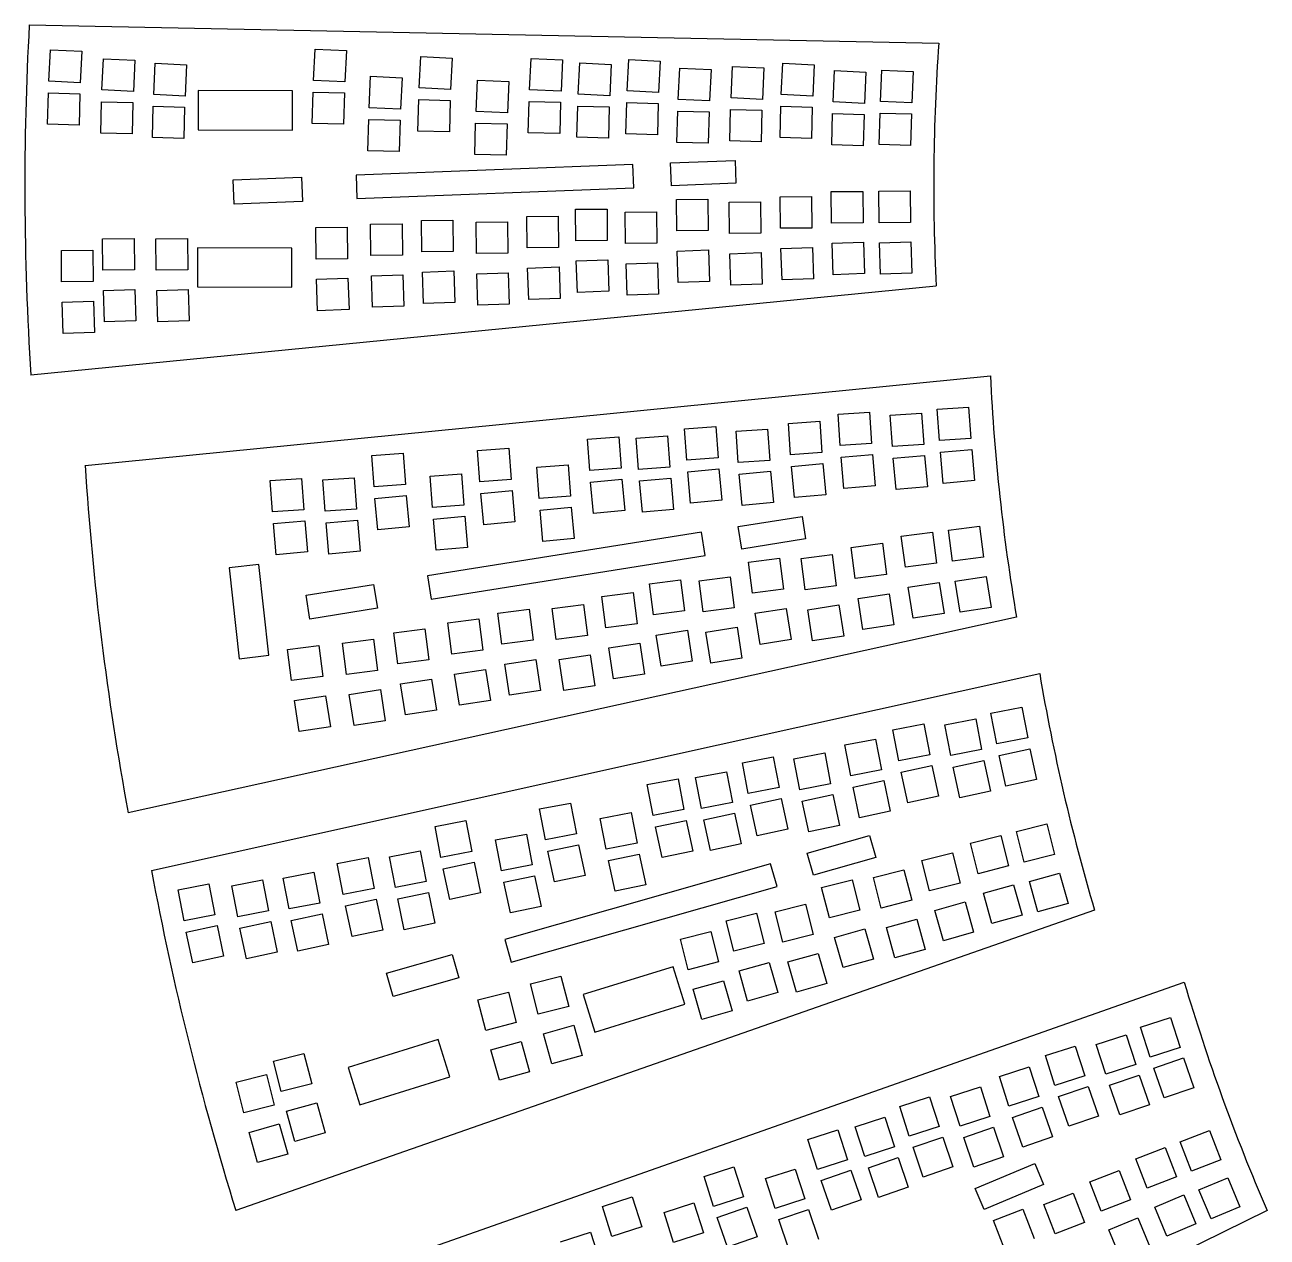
# Model space of a CAD drawing. Extents: x -234 to 632, y -244 to 547.
# Drawn here: x -233.5 to -75.4, y 11.2 to 165.6 of the extents above; entities that cross this region are included whole.
import ezdxf

# ---------------------------------------------------------------- set-up
doc = ezdxf.new("R2010")
doc.units = 0
doc.layers.get('0').update_dxf_attribs({"linetype": 'CONTINUOUS'})

msp = doc.modelspace()

# ---------------------------------------------------------------- linework, layer by layer
at = {"color": 7, "linetype": 'CONTINUOUS'}
for p, q in [((-232.98, 165.64), (-117.19, 163.3)), ((-230.48, 158.47), (-230.29, 162.46)), ((-230.29, 162.46), (-226.29, 162.27)), ((-226.29, 162.27), (-226.49, 158.27)), ((-223.73, 157.34), (-223.54, 161.33)), ((-223.54, 161.33), (-219.54, 161.14)), ((-196.79, 158.56), (-196.6, 162.56)), ((-196.6, 162.56), (-192.6, 162.36)), ((-192.6, 162.36), (-192.8, 158.37)), ((-183.33, 157.6), (-183.14, 161.59)), ((-183.14, 161.59), (-179.14, 161.4)), ((-179.14, 161.4), (-179.34, 157.4)), ((-169.28, 157.37), (-169.09, 161.37)), ((-169.09, 161.37), (-165.09, 161.17)), ((-219.54, 161.14), (-219.73, 157.15)), ((-217.14, 156.75), (-216.95, 160.75)), ((-216.95, 160.75), (-212.95, 160.56)), ((-212.95, 160.56), (-213.15, 156.56)), ((-165.09, 161.17), (-165.28, 157.18)), ((-163.09, 156.79), (-162.9, 160.78)), ((-162.9, 160.78), (-158.9, 160.59)), ((-158.9, 160.59), (-159.09, 156.6)), ((-156.86, 157.22), (-156.66, 161.22)), ((-156.66, 161.22), (-152.67, 161.02)), ((-152.67, 161.02), (-152.86, 157.03)), ((-150.37, 156.14), (-150.17, 160.14)), ((-150.17, 160.14), (-146.18, 159.94)), ((-146.18, 159.94), (-146.37, 155.95)), ((-143.64, 156.34), (-143.45, 160.34)), ((-143.45, 160.34), (-139.46, 160.15)), ((-139.46, 160.15), (-139.65, 156.15)), ((-137.24, 156.75), (-137.04, 160.75)), ((-137.04, 160.75), (-133.05, 160.56)), ((-133.05, 160.56), (-133.24, 156.56)), ((-130.65, 155.83), (-130.46, 159.83)), ((-130.46, 159.83), (-126.46, 159.63)), ((-124.61, 155.89), (-124.42, 159.88)), ((-124.42, 159.88), (-120.43, 159.69)), ((-226.49, 158.27), (-230.48, 158.47)), ((-192.8, 158.37), (-196.79, 158.56)), ((-189.71, 155.08), (-189.52, 159.08)), ((-189.52, 159.08), (-185.52, 158.89)), ((-185.52, 158.89), (-185.72, 154.89)), ((-176.1, 154.61), (-175.91, 158.61)), ((-175.91, 158.61), (-171.92, 158.41)), ((-171.92, 158.41), (-172.11, 154.42)), ((-126.46, 159.63), (-126.66, 155.64)), ((-120.43, 159.69), (-120.62, 155.69)), ((-230.65, 152.98), (-230.54, 156.98)), ((-230.54, 156.98), (-226.54, 156.87)), ((-226.54, 156.87), (-226.65, 152.87)), ((-219.73, 157.15), (-223.73, 157.34)), ((-213.15, 156.56), (-217.14, 156.75)), ((-211.48, 157.28), (-211.49, 152.28)), ((-199.48, 157.24), (-211.48, 157.28)), ((-199.49, 152.24), (-199.48, 157.24)), ((-196.96, 153.08), (-196.85, 157.08)), ((-196.85, 157.08), (-192.85, 156.97)), ((-192.85, 156.97), (-192.96, 152.97)), ((-179.34, 157.4), (-183.33, 157.6)), ((-165.28, 157.18), (-169.28, 157.37)), ((-159.09, 156.6), (-163.09, 156.79)), ((-152.86, 157.03), (-156.86, 157.22)), ((-133.24, 156.56), (-137.24, 156.75)), ((-223.89, 151.86), (-223.78, 155.85)), ((-223.78, 155.85), (-219.79, 155.74)), ((-219.79, 155.74), (-219.9, 151.75)), ((-217.31, 151.27), (-217.2, 155.27)), ((-217.2, 155.27), (-213.2, 155.16)), ((-213.2, 155.16), (-213.31, 151.16)), ((-185.72, 154.89), (-189.71, 155.08)), ((-183.5, 152.11), (-183.39, 156.11)), ((-183.39, 156.11), (-179.39, 156)), ((-179.39, 156), (-179.5, 152)), ((-169.45, 151.89), (-169.34, 155.88)), ((-169.34, 155.88), (-165.34, 155.77)), ((-165.34, 155.77), (-165.45, 151.78)), ((-163.26, 151.31), (-163.15, 155.3)), ((-163.15, 155.3), (-159.15, 155.19)), ((-159.15, 155.19), (-159.26, 151.2)), ((-157.02, 151.74), (-156.91, 155.74)), ((-156.91, 155.74), (-152.91, 155.63)), ((-152.91, 155.63), (-153.02, 151.63)), ((-146.37, 155.95), (-150.37, 156.14)), ((-139.65, 156.15), (-143.64, 156.34)), ((-137.4, 151.27), (-137.29, 155.27)), ((-137.29, 155.27), (-133.29, 155.16)), ((-133.29, 155.16), (-133.4, 151.16)), ((-126.66, 155.64), (-130.65, 155.83)), ((-120.62, 155.69), (-124.61, 155.89)), ((-189.88, 149.6), (-189.77, 153.6)), ((-189.77, 153.6), (-185.77, 153.49)), ((-185.77, 153.49), (-185.88, 149.49)), ((-172.11, 154.42), (-176.1, 154.61)), ((-150.53, 150.66), (-150.42, 154.66)), ((-150.42, 154.66), (-146.42, 154.55)), ((-146.42, 154.55), (-146.53, 150.55)), ((-143.81, 150.86), (-143.7, 154.86)), ((-143.7, 154.86), (-139.7, 154.75)), ((-139.7, 154.75), (-139.81, 150.75)), ((-130.82, 150.35), (-130.71, 154.34)), ((-130.71, 154.34), (-126.71, 154.23)), ((-126.71, 154.23), (-126.82, 150.24)), ((-124.78, 150.4), (-124.67, 154.4)), ((-124.67, 154.4), (-120.67, 154.29)), ((-120.67, 154.29), (-120.78, 150.29)), ((-226.65, 152.87), (-230.65, 152.98)), ((-219.9, 151.75), (-223.89, 151.86)), ((-211.49, 152.28), (-199.49, 152.24)), ((-192.96, 152.97), (-196.96, 153.08)), ((-179.5, 152), (-183.5, 152.11)), ((-176.27, 149.13), (-176.16, 153.12)), ((-176.16, 153.12), (-172.16, 153.01)), ((-172.16, 153.01), (-172.27, 149.02)), ((-165.45, 151.78), (-169.45, 151.89)), ((-213.31, 151.16), (-217.31, 151.27)), ((-159.26, 151.2), (-163.26, 151.31)), ((-153.02, 151.63), (-157.02, 151.74)), ((-146.53, 150.55), (-150.53, 150.66)), ((-139.81, 150.75), (-143.81, 150.86)), ((-133.4, 151.16), (-137.4, 151.27)), ((-126.82, 150.24), (-130.82, 150.35)), ((-120.78, 150.29), (-124.78, 150.4)), ((-185.88, 149.49), (-189.88, 149.6)), ((-172.27, 149.02), (-176.27, 149.13)), ((-156.13, 147.86), (-191.38, 146.5)), ((-156.01, 144.86), (-156.13, 147.86)), ((-151.34, 148.06), (-143.13, 148.38)), ((-151.23, 145.14), (-151.34, 148.06)), ((-143.13, 148.38), (-143.01, 145.46)), ((-207.02, 145.89), (-198.31, 146.23)), ((-206.9, 142.8), (-207.02, 145.89)), ((-198.31, 146.23), (-198.19, 143.14)), ((-191.38, 146.5), (-191.26, 143.5)), ((-191.26, 143.5), (-156.01, 144.86)), ((-143.01, 145.46), (-151.23, 145.14)), ((-130.87, 144.39), (-126.87, 144.43)), ((-130.83, 140.39), (-130.87, 144.39)), ((-126.87, 144.43), (-126.83, 140.43)), ((-124.83, 144.44), (-120.83, 144.48)), ((-124.79, 140.44), (-124.83, 144.44)), ((-120.83, 144.48), (-120.79, 140.48)), ((-198.19, 143.14), (-206.9, 142.8)), ((-150.6, 143.4), (-146.6, 143.44)), ((-150.56, 139.4), (-150.6, 143.4)), ((-146.6, 143.44), (-146.56, 139.44)), ((-143.89, 143.06), (-139.89, 143.1)), ((-143.85, 139.06), (-143.89, 143.06)), ((-139.89, 143.1), (-139.85, 139.1)), ((-137.38, 143.72), (-133.38, 143.76)), ((-137.34, 139.72), (-137.38, 143.72)), ((-133.38, 143.76), (-133.34, 139.76)), ((-169.63, 141.24), (-165.63, 141.28)), ((-169.59, 137.24), (-169.63, 141.24)), ((-165.63, 141.28), (-165.59, 137.28)), ((-163.43, 142.14), (-159.43, 142.18)), ((-163.39, 138.14), (-163.43, 142.14)), ((-159.43, 142.18), (-159.39, 138.18)), ((-157.11, 141.78), (-153.11, 141.82)), ((-157.07, 137.78), (-157.11, 141.78)), ((-153.11, 141.82), (-153.07, 137.82)), ((-196.5, 139.81), (-192.5, 139.85)), ((-196.46, 135.81), (-196.5, 139.81)), ((-192.5, 139.85), (-192.46, 135.85)), ((-189.52, 140.24), (-185.52, 140.28)), ((-189.48, 136.24), (-189.52, 140.24)), ((-185.52, 140.28), (-185.48, 136.28)), ((-183.04, 140.73), (-179.04, 140.77)), ((-183, 136.73), (-183.04, 140.73)), ((-179.04, 140.77), (-179, 136.77)), ((-176.1, 140.5), (-172.1, 140.54)), ((-176.06, 136.5), (-176.1, 140.5)), ((-172.1, 140.54), (-172.06, 136.54)), ((-146.56, 139.44), (-150.56, 139.4)), ((-133.34, 139.76), (-137.34, 139.72)), ((-126.83, 140.43), (-130.83, 140.39)), ((-120.79, 140.48), (-124.79, 140.44)), ((-223.64, 138.38), (-219.64, 138.42)), ((-223.6, 134.38), (-223.64, 138.38)), ((-219.64, 138.42), (-219.6, 134.42)), ((-216.85, 138.38), (-212.85, 138.42)), ((-216.81, 134.38), (-216.85, 138.38)), ((-212.85, 138.42), (-212.81, 134.42)), ((-159.39, 138.18), (-163.39, 138.14)), ((-153.07, 137.82), (-157.07, 137.78)), ((-139.85, 139.1), (-143.85, 139.06)), ((-130.77, 137.81), (-126.78, 137.95)), ((-130.64, 133.81), (-130.77, 137.81)), ((-126.78, 137.95), (-126.64, 133.95)), ((-124.74, 137.86), (-120.74, 138)), ((-124.6, 133.87), (-124.74, 137.86)), ((-120.74, 138), (-120.6, 134)), ((-228.9, 136.89), (-224.9, 136.93)), ((-228.86, 132.89), (-228.9, 136.89)), ((-224.9, 136.93), (-224.86, 132.93)), ((-211.55, 137.25), (-211.57, 132.25)), ((-199.55, 137.21), (-211.55, 137.25)), ((-199.57, 132.21), (-199.55, 137.21)), ((-185.48, 136.28), (-189.48, 136.24)), ((-179, 136.77), (-183, 136.73)), ((-172.06, 136.54), (-176.06, 136.5)), ((-165.59, 137.28), (-169.59, 137.24)), ((-150.5, 136.82), (-146.5, 136.96)), ((-150.36, 132.82), (-150.5, 136.82)), ((-146.5, 136.96), (-146.37, 132.96)), ((-143.8, 136.48), (-139.8, 136.62)), ((-143.66, 132.48), (-143.8, 136.48)), ((-139.8, 136.62), (-139.66, 132.62)), ((-137.28, 137.14), (-133.28, 137.28)), ((-137.14, 133.14), (-137.28, 137.14)), ((-133.28, 137.28), (-133.15, 133.28)), ((-192.46, 135.85), (-196.46, 135.81)), ((-169.54, 134.66), (-165.54, 134.8)), ((-169.4, 130.66), (-169.54, 134.66)), ((-165.54, 134.8), (-165.4, 130.8)), ((-163.34, 135.56), (-159.34, 135.7)), ((-163.2, 131.56), (-163.34, 135.56)), ((-159.34, 135.7), (-159.2, 131.7)), ((-157.01, 135.2), (-153.01, 135.34)), ((-156.87, 131.2), (-157.01, 135.2)), ((-153.01, 135.34), (-152.88, 131.34)), ((-224.86, 132.93), (-228.86, 132.89)), ((-219.6, 134.42), (-223.6, 134.38)), ((-212.81, 134.42), (-216.81, 134.38)), ((-196.41, 133.23), (-192.41, 133.37)), ((-196.27, 129.23), (-196.41, 133.23)), ((-192.41, 133.37), (-192.27, 129.37)), ((-189.43, 133.66), (-185.43, 133.79)), ((-189.29, 129.66), (-189.43, 133.66)), ((-185.43, 133.79), (-185.29, 129.8)), ((-182.94, 134.15), (-178.94, 134.29)), ((-182.8, 130.15), (-182.94, 134.15)), ((-178.94, 134.29), (-178.81, 130.29)), ((-176, 133.92), (-172.01, 134.06)), ((-175.87, 129.92), (-176, 133.92)), ((-172.01, 134.06), (-171.87, 130.06)), ((-146.37, 132.96), (-150.36, 132.82)), ((-133.15, 133.28), (-137.14, 133.14)), ((-126.64, 133.95), (-130.64, 133.81)), ((-120.6, 134), (-124.6, 133.87)), ((-117.52, 132.37), (-232.78, 121.03)), ((-223.54, 131.8), (-219.55, 131.94)), ((-223.41, 127.81), (-223.54, 131.8)), ((-219.55, 131.94), (-219.41, 127.94)), ((-216.75, 131.8), (-212.75, 131.94)), ((-216.61, 127.8), (-216.75, 131.8)), ((-212.75, 131.94), (-212.62, 127.94)), ((-211.57, 132.25), (-199.57, 132.21)), ((-159.2, 131.7), (-163.2, 131.56)), ((-152.88, 131.34), (-156.87, 131.2)), ((-139.66, 132.62), (-143.66, 132.48)), ((-228.81, 130.31), (-224.81, 130.45)), ((-228.67, 126.31), (-228.81, 130.31)), ((-224.81, 130.45), (-224.67, 126.45)), ((-185.29, 129.8), (-189.29, 129.66)), ((-178.81, 130.29), (-182.8, 130.15)), ((-171.87, 130.06), (-175.87, 129.92)), ((-165.4, 130.8), (-169.4, 130.66)), ((-192.27, 129.37), (-196.27, 129.23)), ((-219.41, 127.94), (-223.41, 127.81)), ((-212.62, 127.94), (-216.61, 127.8)), ((-224.67, 126.45), (-228.67, 126.31)), ((-225.87, 109.53), (-110.61, 120.92)), ((-130.02, 116.04), (-126.03, 116.32)), ((-129.74, 112.05), (-130.02, 116.04)), ((-126.03, 116.32), (-125.75, 112.33)), ((-123.38, 115.9), (-119.39, 116.18)), ((-123.1, 111.91), (-123.38, 115.9)), ((-119.39, 116.18), (-119.11, 112.19)), ((-117.39, 116.67), (-113.4, 116.95)), ((-117.11, 112.68), (-117.39, 116.67)), ((-113.4, 116.95), (-113.12, 112.96)), ((-149.56, 114.18), (-145.57, 114.46)), ((-149.28, 110.19), (-149.56, 114.18)), ((-145.57, 114.46), (-145.29, 110.47)), ((-142.99, 113.87), (-139, 114.15)), ((-139, 114.15), (-138.72, 110.16)), ((-136.34, 114.87), (-132.35, 115.15)), ((-136.06, 110.88), (-136.34, 114.87)), ((-132.35, 115.15), (-132.07, 111.16)), ((-161.92, 112.85), (-157.93, 113.14)), ((-161.63, 108.86), (-161.92, 112.85)), ((-157.93, 113.14), (-157.64, 109.15)), ((-155.7, 113.01), (-151.71, 113.29)), ((-155.42, 109.02), (-155.7, 113.01)), ((-151.71, 113.29), (-151.43, 109.3)), ((-142.71, 109.88), (-142.99, 113.87)), ((-125.75, 112.33), (-129.74, 112.05)), ((-113.12, 112.96), (-117.11, 112.68)), ((-189.37, 110.78), (-185.38, 111.06)), ((-189.09, 106.79), (-189.37, 110.78)), ((-185.38, 111.06), (-185.1, 107.07)), ((-175.9, 111.42), (-171.91, 111.7)), ((-175.61, 107.43), (-175.9, 111.42)), ((-171.91, 111.7), (-171.62, 107.71)), ((-132.07, 111.16), (-136.06, 110.88)), ((-129.62, 110.56), (-125.64, 110.93)), ((-125.64, 110.93), (-125.27, 106.94)), ((-119.11, 112.19), (-123.1, 111.91)), ((-122.98, 110.43), (-118.99, 110.79)), ((-118.99, 110.79), (-118.63, 106.81)), ((-116.99, 111.2), (-113, 111.56)), ((-116.62, 107.21), (-116.99, 111.2)), ((-113, 111.56), (-112.64, 107.58)), ((-168.37, 109.31), (-164.38, 109.59)), ((-168.08, 105.32), (-168.37, 109.31)), ((-164.38, 109.59), (-164.09, 105.6)), ((-157.64, 109.15), (-161.63, 108.86)), ((-151.43, 109.3), (-155.42, 109.02)), ((-145.29, 110.47), (-149.28, 110.19)), ((-138.72, 110.16), (-142.71, 109.88)), ((-135.94, 109.4), (-131.95, 109.76)), ((-135.57, 105.42), (-135.94, 109.4)), ((-131.95, 109.76), (-131.59, 105.78)), ((-129.26, 106.58), (-129.62, 110.56)), ((-122.61, 106.44), (-122.98, 110.43)), ((-202.3, 107.59), (-198.31, 107.87)), ((-202.02, 103.6), (-202.3, 107.59)), ((-198.31, 107.87), (-198.03, 103.88)), ((-195.6, 107.67), (-191.61, 107.95)), ((-195.32, 103.68), (-195.6, 107.67)), ((-191.61, 107.95), (-191.33, 103.96)), ((-181.93, 108.17), (-177.94, 108.45)), ((-181.65, 104.18), (-181.93, 108.17)), ((-177.94, 108.45), (-177.66, 104.46)), ((-171.62, 107.71), (-175.61, 107.43)), ((-161.51, 107.38), (-157.53, 107.75)), ((-157.53, 107.75), (-157.17, 103.76)), ((-155.3, 107.54), (-151.32, 107.9)), ((-151.32, 107.9), (-150.95, 103.92)), ((-149.16, 108.71), (-145.18, 109.07)), ((-148.8, 104.72), (-149.16, 108.71)), ((-145.18, 109.07), (-144.81, 105.09)), ((-142.59, 108.4), (-138.6, 108.77)), ((-142.22, 104.42), (-142.59, 108.4)), ((-138.6, 108.77), (-138.24, 104.78)), ((-112.64, 107.58), (-116.62, 107.21)), ((-185.1, 107.07), (-189.09, 106.79)), ((-175.49, 105.94), (-171.51, 106.31)), ((-171.51, 106.31), (-171.15, 102.32)), ((-161.15, 103.4), (-161.51, 107.38)), ((-154.93, 103.56), (-155.3, 107.54)), ((-125.27, 106.94), (-129.26, 106.58)), ((-118.63, 106.81), (-122.61, 106.44)), ((-188.97, 105.31), (-184.99, 105.67)), ((-188.61, 101.33), (-188.97, 105.31)), ((-184.99, 105.67), (-184.63, 101.69)), ((-177.66, 104.46), (-181.65, 104.18)), ((-175.13, 101.96), (-175.49, 105.94)), ((-164.09, 105.6), (-168.08, 105.32)), ((-144.81, 105.09), (-148.8, 104.72)), ((-138.24, 104.78), (-142.22, 104.42)), ((-131.59, 105.78), (-135.57, 105.42)), ((-198.03, 103.88), (-202.02, 103.6)), ((-191.33, 103.96), (-195.32, 103.68)), ((-181.53, 102.69), (-177.55, 103.06)), ((-177.55, 103.06), (-177.19, 99.08)), ((-167.96, 103.83), (-163.98, 104.2)), ((-167.6, 99.85), (-167.96, 103.83)), ((-163.98, 104.2), (-163.62, 100.22)), ((-157.17, 103.76), (-161.15, 103.4)), ((-150.95, 103.92), (-154.93, 103.56)), ((-142.72, 101.74), (-134.6, 103.03)), ((-134.6, 103.03), (-134.14, 100.15)), ((-201.9, 102.12), (-197.92, 102.48)), ((-201.53, 98.13), (-201.9, 102.12)), ((-197.92, 102.48), (-197.55, 98.5)), ((-195.2, 102.2), (-191.21, 102.56)), ((-194.83, 98.21), (-195.2, 102.2)), ((-191.21, 102.56), (-190.85, 98.58)), ((-184.63, 101.69), (-188.61, 101.33)), ((-181.17, 98.71), (-181.53, 102.69)), ((-171.15, 102.32), (-175.13, 101.96)), ((-142.27, 98.86), (-142.72, 101.74)), ((-115.97, 101.29), (-112, 101.8)), ((-115.46, 97.32), (-115.97, 101.29)), ((-112, 101.8), (-111.49, 97.84)), ((-147.4, 101), (-182.29, 95.46)), ((-163.62, 100.22), (-167.6, 99.85)), ((-146.93, 98.04), (-147.4, 101)), ((-134.14, 100.15), (-142.27, 98.86)), ((-121.96, 100.52), (-117.99, 101.03)), ((-121.44, 96.55), (-121.96, 100.52)), ((-117.99, 101.03), (-117.48, 97.07)), ((-197.55, 98.5), (-201.53, 98.13)), ((-190.85, 98.58), (-194.83, 98.21)), ((-177.19, 99.08), (-181.17, 98.71)), ((-134.73, 97.66), (-130.76, 98.17)), ((-130.76, 98.17), (-130.25, 94.2)), ((-128.34, 99.08), (-124.37, 99.6)), ((-127.83, 95.12), (-128.34, 99.08)), ((-124.37, 99.6), (-123.86, 95.63)), ((-203.76, 96.91), (-207.54, 96.46)), ((-202.47, 85.35), (-203.76, 96.91)), ((-181.82, 92.5), (-146.93, 98.04)), ((-141.43, 97.2), (-137.46, 97.72)), ((-140.92, 93.24), (-141.43, 97.2)), ((-137.46, 97.72), (-136.95, 93.75)), ((-134.22, 93.69), (-134.73, 97.66)), ((-117.48, 97.07), (-121.44, 96.55)), ((-111.49, 97.84), (-115.46, 97.32)), ((-207.54, 96.46), (-206.24, 84.9)), ((-182.29, 95.46), (-181.82, 92.5)), ((-154.03, 94.44), (-150.06, 94.95)), ((-150.06, 94.95), (-149.55, 90.98)), ((-147.7, 94.83), (-143.74, 95.34)), ((-143.74, 95.34), (-143.22, 91.37)), ((-123.86, 95.63), (-127.83, 95.12)), ((-115.09, 94.77), (-111.14, 95.38)), ((-111.14, 95.38), (-110.53, 91.43)), ((-197.75, 93), (-189.14, 94.37)), ((-189.14, 94.37), (-188.66, 91.32)), ((-160.07, 92.81), (-156.11, 93.32)), ((-156.11, 93.32), (-155.59, 89.35)), ((-153.51, 90.47), (-154.03, 94.44)), ((-147.19, 90.86), (-147.7, 94.83)), ((-136.95, 93.75), (-140.92, 93.24)), ((-130.25, 94.2), (-134.22, 93.69)), ((-121.08, 94), (-117.13, 94.61)), ((-120.47, 90.05), (-121.08, 94)), ((-117.13, 94.61), (-116.52, 90.66)), ((-114.48, 90.82), (-115.09, 94.77)), ((-197.27, 89.95), (-197.75, 93)), ((-166.41, 91.31), (-162.44, 91.82)), ((-162.44, 91.82), (-161.93, 87.85)), ((-159.56, 88.84), (-160.07, 92.81)), ((-133.86, 91.14), (-129.9, 91.75)), ((-129.9, 91.75), (-129.29, 87.79)), ((-127.47, 92.56), (-123.51, 93.17)), ((-126.86, 88.61), (-127.47, 92.56)), ((-123.51, 93.17), (-122.9, 89.22)), ((-107.28, 90.17), (-220.39, 65.27)), ((-188.66, 91.32), (-197.27, 89.95)), ((-173.33, 90.71), (-169.36, 91.22)), ((-172.81, 86.74), (-173.33, 90.71)), ((-169.36, 91.22), (-168.85, 87.26)), ((-165.9, 87.34), (-166.41, 91.31)), ((-149.55, 90.98), (-153.51, 90.47)), ((-143.22, 91.37), (-147.19, 90.86)), ((-140.55, 90.68), (-136.6, 91.29)), ((-139.94, 86.73), (-140.55, 90.68)), ((-136.6, 91.29), (-135.99, 87.34)), ((-133.25, 87.18), (-133.86, 91.14)), ((-116.52, 90.66), (-120.47, 90.05)), ((-110.53, 91.43), (-114.48, 90.82)), ((-186.59, 88.2), (-182.62, 88.72)), ((-182.62, 88.72), (-182.11, 84.75)), ((-179.71, 89.45), (-175.74, 89.97)), ((-179.19, 85.49), (-179.71, 89.45)), ((-175.74, 89.97), (-175.23, 86)), ((-155.59, 89.35), (-159.56, 88.84)), ((-146.83, 88.3), (-142.87, 88.91)), ((-142.87, 88.91), (-142.26, 84.96)), ((-122.9, 89.22), (-126.86, 88.61)), ((-193.11, 86.87), (-189.14, 87.38)), ((-189.14, 87.38), (-188.63, 83.41)), ((-186.08, 84.24), (-186.59, 88.2)), ((-168.85, 87.26), (-172.81, 86.74)), ((-161.93, 87.85), (-165.9, 87.34)), ((-153.15, 87.91), (-149.2, 88.52)), ((-152.54, 83.96), (-153.15, 87.91)), ((-149.2, 88.52), (-148.59, 84.57)), ((-146.22, 84.35), (-146.83, 88.3)), ((-135.99, 87.34), (-139.94, 86.73)), ((-129.29, 87.79), (-133.25, 87.18)), ((-200.09, 86.09), (-196.12, 86.6)), ((-199.58, 82.12), (-200.09, 86.09)), ((-196.12, 86.6), (-195.61, 82.64)), ((-192.6, 82.9), (-193.11, 86.87)), ((-175.23, 86), (-179.19, 85.49)), ((-159.2, 86.28), (-155.25, 86.89)), ((-158.59, 82.33), (-159.2, 86.28)), ((-155.25, 86.89), (-154.64, 82.94)), ((-206.24, 84.9), (-202.47, 85.35)), ((-182.11, 84.75), (-186.08, 84.24)), ((-172.45, 84.19), (-168.5, 84.8)), ((-171.84, 80.24), (-172.45, 84.19)), ((-168.5, 84.8), (-167.89, 80.85)), ((-165.54, 84.79), (-161.58, 85.39)), ((-164.93, 80.83), (-165.54, 84.79)), ((-161.58, 85.39), (-160.97, 81.44)), ((-148.59, 84.57), (-152.54, 83.96)), ((-142.26, 84.96), (-146.22, 84.35)), ((-217.41, 57.91), (-104.34, 83)), ((-195.61, 82.64), (-199.58, 82.12)), ((-188.63, 83.41), (-192.6, 82.9)), ((-185.71, 81.68), (-181.76, 82.29)), ((-181.76, 82.29), (-181.15, 78.34)), ((-178.83, 82.93), (-174.88, 83.54)), ((-178.22, 78.98), (-178.83, 82.93)), ((-174.88, 83.54), (-174.27, 79.59)), ((-154.64, 82.94), (-158.59, 82.33)), ((-192.24, 80.35), (-188.28, 80.96)), ((-188.28, 80.96), (-187.67, 77)), ((-185.1, 77.73), (-185.71, 81.68)), ((-167.89, 80.85), (-171.84, 80.24)), ((-160.97, 81.44), (-164.93, 80.83)), ((-199.22, 79.57), (-195.26, 80.18)), ((-198.61, 75.62), (-199.22, 79.57)), ((-195.26, 80.18), (-194.65, 76.22)), ((-191.63, 76.39), (-192.24, 80.35)), ((-174.27, 79.59), (-178.22, 78.98)), ((-181.15, 78.34), (-185.1, 77.73)), ((-110.56, 77.97), (-106.63, 78.73)), ((-109.8, 74.04), (-110.56, 77.97)), ((-106.63, 78.73), (-105.87, 74.8)), ((-194.65, 76.22), (-198.61, 75.62)), ((-187.67, 77), (-191.63, 76.39)), ((-123.03, 75.83), (-119.1, 76.59)), ((-119.1, 76.59), (-118.34, 72.66)), ((-116.41, 76.49), (-112.48, 77.24)), ((-115.66, 72.56), (-116.41, 76.49)), ((-112.48, 77.24), (-111.73, 73.32)), ((-129.16, 73.92), (-125.23, 74.67)), ((-125.23, 74.67), (-124.47, 70.75)), ((-122.27, 71.9), (-123.03, 75.83)), ((-105.87, 74.8), (-109.8, 74.04)), ((-135.64, 72.13), (-131.71, 72.89)), ((-131.71, 72.89), (-130.96, 68.96)), ((-128.4, 69.99), (-129.16, 73.92)), ((-111.73, 73.32), (-115.66, 72.56)), ((-109.51, 72.58), (-105.59, 73.42)), ((-105.59, 73.42), (-104.76, 69.51)), ((-142.2, 71.65), (-138.27, 72.4)), ((-141.45, 67.72), (-142.2, 71.65)), ((-138.27, 72.4), (-137.52, 68.48)), ((-134.88, 68.2), (-135.64, 72.13)), ((-118.34, 72.66), (-122.27, 71.9)), ((-121.97, 70.44), (-118.06, 71.28)), ((-118.06, 71.28), (-117.23, 67.37)), ((-115.36, 71.1), (-111.45, 71.94)), ((-111.45, 71.94), (-110.61, 68.03)), ((-108.67, 68.67), (-109.51, 72.58)), ((-154.31, 68.86), (-150.38, 69.61)), ((-150.38, 69.61), (-149.63, 65.69)), ((-148.16, 69.76), (-144.23, 70.51)), ((-147.4, 65.83), (-148.16, 69.76)), ((-144.23, 70.51), (-143.47, 66.58)), ((-124.47, 70.75), (-128.4, 69.99)), ((-121.14, 66.53), (-121.97, 70.44)), ((-114.52, 67.19), (-115.36, 71.1)), ((-153.55, 64.93), (-154.31, 68.86)), ((-137.52, 68.48), (-141.45, 67.72)), ((-130.96, 68.96), (-134.88, 68.2)), ((-128.11, 68.53), (-124.19, 69.37)), ((-127.27, 64.62), (-128.11, 68.53)), ((-124.19, 69.37), (-123.36, 65.46)), ((-110.61, 68.03), (-114.52, 67.19)), ((-104.76, 69.51), (-108.67, 68.67)), ((-168.02, 65.76), (-164.09, 66.51)), ((-164.09, 66.51), (-163.33, 62.58)), ((-143.47, 66.58), (-147.4, 65.83)), ((-141.15, 66.26), (-137.24, 67.1)), ((-137.24, 67.1), (-136.4, 63.19)), ((-134.59, 66.75), (-130.68, 67.59)), ((-133.75, 62.84), (-134.59, 66.75)), ((-130.68, 67.59), (-129.84, 63.67)), ((-117.23, 67.37), (-121.14, 66.53)), ((-167.26, 61.83), (-168.02, 65.76)), ((-160.29, 64.56), (-156.36, 65.32)), ((-156.36, 65.32), (-155.6, 61.39)), ((-149.63, 65.69), (-153.55, 64.93)), ((-147.1, 64.37), (-143.19, 65.21)), ((-143.19, 65.21), (-142.36, 61.3)), ((-140.31, 62.35), (-141.15, 66.26)), ((-123.36, 65.46), (-127.27, 64.62)), ((-181.32, 63.51), (-177.4, 64.27)), ((-180.57, 59.59), (-181.32, 63.51)), ((-177.4, 64.27), (-176.64, 60.34)), ((-159.53, 60.63), (-160.29, 64.56)), ((-153.26, 63.47), (-149.35, 64.31)), ((-152.42, 59.56), (-153.26, 63.47)), ((-149.35, 64.31), (-148.51, 60.4)), ((-146.27, 60.46), (-147.1, 64.37)), ((-129.84, 63.67), (-133.75, 62.84)), ((-107.31, 62.87), (-103.43, 63.85)), ((-103.43, 63.85), (-102.45, 59.98)), ((-173.62, 61.81), (-169.7, 62.56)), ((-172.87, 57.88), (-173.62, 61.81)), ((-169.7, 62.56), (-168.94, 58.64)), ((-163.33, 62.58), (-167.26, 61.83)), ((-136.4, 63.19), (-140.31, 62.35)), ((-133.93, 60.12), (-126.02, 62.37)), ((-126.02, 62.37), (-125.22, 59.56)), ((-113.16, 61.39), (-109.29, 62.37)), ((-109.29, 62.37), (-108.3, 58.5)), ((-106.33, 58.99), (-107.31, 62.87)), ((-187.13, 59.68), (-183.2, 60.44)), ((-183.2, 60.44), (-182.45, 56.51)), ((-176.64, 60.34), (-180.57, 59.59)), ((-166.96, 60.37), (-163.05, 61.21)), ((-166.13, 56.46), (-166.96, 60.37)), ((-163.05, 61.21), (-162.21, 57.3)), ((-155.6, 61.39), (-159.53, 60.63)), ((-148.51, 60.4), (-152.42, 59.56)), ((-142.36, 61.3), (-146.27, 60.46)), ((-133.13, 57.31), (-133.93, 60.12)), ((-119.33, 59.2), (-115.45, 60.18)), ((-115.45, 60.18), (-114.47, 56.31)), ((-112.18, 57.51), (-113.16, 61.39)), ((-193.78, 58.8), (-189.85, 59.56)), ((-193.02, 54.87), (-193.78, 58.8)), ((-189.85, 59.56), (-189.09, 55.63)), ((-186.37, 55.75), (-187.13, 59.68)), ((-180.27, 58.13), (-176.36, 58.97)), ((-176.36, 58.97), (-175.52, 55.06)), ((-168.94, 58.64), (-172.87, 57.88)), ((-138.6, 58.79), (-172.45, 49.15)), ((-159.24, 59.18), (-155.32, 60.02)), ((-158.4, 55.27), (-159.24, 59.18)), ((-155.32, 60.02), (-154.49, 56.1)), ((-137.78, 55.9), (-138.6, 58.79)), ((-125.22, 59.56), (-133.13, 57.31)), ((-118.35, 55.32), (-119.33, 59.2)), ((-102.45, 59.98), (-106.33, 58.99)), ((-200.67, 56.95), (-196.74, 57.7)), ((-199.91, 53.02), (-200.67, 56.95)), ((-196.74, 57.7), (-195.99, 53.78)), ((-179.43, 54.22), (-180.27, 58.13)), ((-172.57, 56.42), (-168.66, 57.26)), ((-168.66, 57.26), (-167.82, 53.35)), ((-162.21, 57.3), (-166.13, 56.46)), ((-125.5, 57.02), (-121.63, 58)), ((-124.52, 53.14), (-125.5, 57.02)), ((-121.63, 58), (-120.64, 54.13)), ((-108.3, 58.5), (-112.18, 57.51)), ((-105.66, 56.5), (-101.81, 57.58)), ((-101.81, 57.58), (-100.73, 53.73)), ((-214.04, 55.46), (-210.11, 56.22)), ((-213.28, 51.53), (-214.04, 55.46)), ((-210.11, 56.22), (-209.36, 52.29)), ((-207.21, 55.96), (-203.28, 56.72)), ((-206.45, 52.03), (-207.21, 55.96)), ((-203.28, 56.72), (-202.53, 52.79)), ((-189.09, 55.63), (-193.02, 54.87)), ((-182.45, 56.51), (-186.37, 55.75)), ((-171.73, 52.51), (-172.57, 56.42)), ((-171.63, 46.26), (-137.78, 55.9)), ((-154.49, 56.1), (-158.4, 55.27)), ((-132.1, 55.77), (-128.22, 56.75)), ((-131.11, 51.89), (-132.1, 55.77)), ((-128.22, 56.75), (-127.24, 52.88)), ((-114.47, 56.31), (-118.35, 55.32)), ((-111.51, 55.02), (-107.66, 56.1)), ((-107.66, 56.1), (-106.58, 52.25)), ((-104.58, 52.65), (-105.66, 56.5)), ((-195.99, 53.78), (-199.91, 53.02)), ((-192.72, 53.41), (-188.81, 54.25)), ((-188.81, 54.25), (-187.97, 50.34)), ((-186.08, 54.3), (-182.17, 55.13)), ((-185.24, 50.38), (-186.08, 54.3)), ((-182.17, 55.13), (-181.33, 51.22)), ((-175.52, 55.06), (-179.43, 54.22)), ((-120.64, 54.13), (-124.52, 53.14)), ((-117.68, 52.83), (-113.83, 53.91)), ((-113.83, 53.91), (-112.75, 50.06)), ((-110.44, 51.17), (-111.51, 55.02)), ((-209.36, 52.29), (-213.28, 51.53)), ((-97.36, 52.87), (-206.67, 14.62)), ((-202.53, 52.79), (-206.45, 52.03)), ((-199.62, 51.56), (-195.71, 52.4)), ((-195.71, 52.4), (-194.87, 48.49)), ((-191.88, 49.5), (-192.72, 53.41)), ((-167.82, 53.35), (-171.73, 52.51)), ((-144.27, 51.51), (-140.4, 52.5)), ((-140.4, 52.5), (-139.41, 48.62)), ((-138.04, 52.66), (-134.16, 53.64)), ((-137.06, 48.78), (-138.04, 52.66)), ((-134.16, 53.64), (-133.18, 49.76)), ((-127.24, 52.88), (-131.11, 51.89)), ((-116.6, 48.98), (-117.68, 52.83)), ((-106.58, 52.25), (-110.44, 51.17)), ((-100.73, 53.73), (-104.58, 52.65)), ((-212.99, 50.08), (-209.08, 50.91)), ((-209.08, 50.91), (-208.24, 47)), ((-206.16, 50.58), (-202.25, 51.42)), ((-202.25, 51.42), (-201.41, 47.5)), ((-198.78, 47.65), (-199.62, 51.56)), ((-181.33, 51.22), (-185.24, 50.38)), ((-143.29, 47.64), (-144.27, 51.51)), ((-123.85, 50.65), (-120, 51.73)), ((-122.78, 46.8), (-123.85, 50.65)), ((-120, 51.73), (-118.92, 47.88)), ((-212.15, 46.17), (-212.99, 50.08)), ((-205.32, 46.67), (-206.16, 50.58)), ((-187.97, 50.34), (-191.88, 49.5)), ((-172.45, 49.15), (-171.63, 46.26)), ((-150.08, 49.17), (-146.21, 50.16)), ((-149.1, 45.29), (-150.08, 49.17)), ((-146.21, 50.16), (-145.22, 46.28)), ((-133.18, 49.76), (-137.06, 48.78)), ((-130.45, 49.4), (-126.6, 50.48)), ((-129.37, 45.55), (-130.45, 49.4)), ((-126.6, 50.48), (-125.52, 46.63)), ((-112.75, 50.06), (-116.6, 48.98)), ((-201.41, 47.5), (-205.32, 46.67)), ((-194.87, 48.49), (-198.78, 47.65)), ((-139.41, 48.62), (-143.29, 47.64)), ((-118.92, 47.88), (-122.78, 46.8)), ((-208.24, 47), (-212.15, 46.17)), ((-187.51, 44.86), (-179.13, 47.24)), ((-179.13, 47.24), (-178.28, 44.27)), ((-145.22, 46.28), (-149.1, 45.29)), ((-142.62, 45.14), (-138.77, 46.22)), ((-138.77, 46.22), (-137.69, 42.37)), ((-136.39, 46.29), (-132.54, 47.37)), ((-135.32, 42.44), (-136.39, 46.29)), ((-132.54, 47.37), (-131.46, 43.51)), ((-125.52, 46.63), (-129.37, 45.55)), ((-186.67, 41.89), (-187.51, 44.86)), ((-169.18, 43.5), (-165.3, 44.48)), ((-165.3, 44.48), (-164.31, 40.6)), ((-151.01, 45.67), (-162.47, 42.11)), ((-149.53, 40.89), (-151.01, 45.67)), ((-141.55, 41.29), (-142.62, 45.14)), ((-195.17, 5.22), (-85.93, 43.7)), ((-178.28, 44.27), (-186.67, 41.89)), ((-168.19, 39.62), (-169.18, 43.5)), ((-148.44, 42.8), (-144.58, 43.88)), ((-147.36, 38.95), (-148.44, 42.8)), ((-144.58, 43.88), (-143.51, 40.03)), ((-131.46, 43.51), (-135.32, 42.44)), ((-175.86, 41.43), (-171.98, 42.42)), ((-174.87, 37.56), (-175.86, 41.43)), ((-171.98, 42.42), (-171, 38.54)), ((-162.47, 42.11), (-160.99, 37.34)), ((-137.69, 42.37), (-141.55, 41.29)), ((-164.31, 40.6), (-168.19, 39.62)), ((-160.99, 37.34), (-149.53, 40.89)), ((-143.51, 40.03), (-147.36, 38.95)), ((-171, 38.54), (-174.87, 37.56)), ((-167.53, 37.13), (-163.67, 38.21)), ((-163.67, 38.21), (-162.6, 34.35)), ((-91.5, 37.96), (-87.69, 39.18)), ((-87.69, 39.18), (-86.47, 35.37)), ((-180.91, 36.4), (-192.37, 32.84)), ((-179.43, 31.62), (-180.91, 36.4)), ((-166.45, 33.28), (-167.53, 37.13)), ((-97.14, 35.78), (-93.33, 37.01)), ((-93.33, 37.01), (-92.1, 33.2)), ((-90.28, 34.15), (-91.5, 37.96)), ((-174.21, 35.06), (-170.36, 36.14)), ((-173.13, 31.21), (-174.21, 35.06)), ((-170.36, 36.14), (-169.28, 32.29)), ((-103.62, 34.34), (-99.82, 35.56)), ((-99.82, 35.56), (-98.59, 31.75)), ((-95.91, 31.98), (-97.14, 35.78)), ((-86.47, 35.37), (-90.28, 34.15)), ((-201.89, 33.63), (-198.01, 34.62)), ((-200.9, 29.76), (-201.89, 33.63)), ((-198.01, 34.62), (-197.03, 30.74)), ((-162.6, 34.35), (-166.45, 33.28)), ((-102.4, 30.53), (-103.62, 34.34)), ((-89.81, 32.74), (-86.03, 34.04)), ((-86.03, 34.04), (-84.73, 30.26)), ((-206.65, 30.94), (-202.77, 31.93)), ((-202.77, 31.93), (-201.79, 28.05)), ((-192.37, 32.84), (-190.89, 28.07)), ((-169.28, 32.29), (-173.13, 31.21)), ((-109.48, 31.7), (-105.67, 32.93)), ((-108.26, 27.9), (-109.48, 31.7)), ((-105.67, 32.93), (-104.45, 29.12)), ((-98.59, 31.75), (-102.4, 30.53)), ((-92.1, 33.2), (-95.91, 31.98)), ((-95.44, 30.57), (-91.66, 31.87)), ((-91.66, 31.87), (-90.36, 28.08)), ((-88.51, 28.96), (-89.81, 32.74)), ((-205.67, 27.06), (-206.65, 30.94)), ((-197.03, 30.74), (-200.9, 29.76)), ((-190.89, 28.07), (-179.43, 31.62)), ((-115.7, 29.15), (-111.89, 30.38)), ((-111.89, 30.38), (-110.67, 26.57)), ((-101.93, 29.12), (-98.15, 30.42)), ((-98.15, 30.42), (-96.85, 26.64)), ((-94.14, 26.78), (-95.44, 30.57)), ((-84.73, 30.26), (-88.51, 28.96)), ((-122.16, 27.88), (-118.35, 29.11)), ((-118.35, 29.11), (-117.13, 25.3)), ((-114.48, 25.34), (-115.7, 29.15)), ((-104.45, 29.12), (-108.26, 27.9)), ((-100.63, 25.34), (-101.93, 29.12)), ((-201.79, 28.05), (-205.67, 27.06)), ((-200.24, 27.26), (-196.39, 28.34)), ((-199.16, 23.41), (-200.24, 27.26)), ((-196.39, 28.34), (-195.31, 24.49)), ((-120.94, 24.08), (-122.16, 27.88)), ((-107.79, 26.48), (-104.01, 27.79)), ((-104.01, 27.79), (-102.71, 24)), ((-90.36, 28.08), (-94.14, 26.78)), ((-205, 24.57), (-201.15, 25.65)), ((-201.15, 25.65), (-200.07, 21.8)), ((-127.84, 25.29), (-124.04, 26.51)), ((-124.04, 26.51), (-122.81, 22.71)), ((-110.67, 26.57), (-114.48, 25.34)), ((-106.49, 22.7), (-107.79, 26.48)), ((-96.85, 26.64), (-100.63, 25.34)), ((-203.92, 20.72), (-205, 24.57)), ((-195.31, 24.49), (-199.16, 23.41)), ((-133.84, 23.66), (-130.04, 24.88)), ((-130.04, 24.88), (-128.81, 21.08)), ((-126.62, 21.48), (-127.84, 25.29)), ((-117.13, 25.3), (-120.94, 24.08)), ((-120.47, 22.67), (-116.69, 23.97)), ((-116.69, 23.97), (-115.38, 20.18)), ((-114.01, 23.93), (-110.23, 25.24)), ((-112.71, 20.15), (-114.01, 23.93)), ((-110.23, 25.24), (-108.93, 21.45)), ((-102.71, 24), (-106.49, 22.7)), ((-86.47, 23.36), (-82.73, 24.8)), ((-82.73, 24.8), (-81.29, 21.07)), ((-132.62, 19.85), (-133.84, 23.66)), ((-122.81, 22.71), (-126.62, 21.48)), ((-119.17, 18.88), (-120.47, 22.67)), ((-92.1, 21.19), (-88.37, 22.63)), ((-88.37, 22.63), (-86.93, 18.9)), ((-85.02, 19.63), (-86.47, 23.36)), ((-200.07, 21.8), (-203.92, 20.72)), ((-128.81, 21.08), (-132.62, 19.85)), ((-126.15, 20.07), (-122.37, 21.37)), ((-122.37, 21.37), (-121.07, 17.59)), ((-108.93, 21.45), (-112.71, 20.15)), ((-112.56, 17.43), (-104.98, 20.62)), ((-104.98, 20.62), (-103.85, 17.93)), ((-90.66, 17.45), (-92.1, 21.19)), ((-81.29, 21.07), (-85.02, 19.63)), ((-147.08, 18.94), (-143.27, 20.16)), ((-143.27, 20.16), (-142.05, 16.35)), ((-139.26, 18.68), (-135.46, 19.9)), ((-135.46, 19.9), (-134.23, 16.09)), ((-132.15, 18.44), (-128.37, 19.74)), ((-128.37, 19.74), (-127.07, 15.96)), ((-124.85, 16.29), (-126.15, 20.07)), ((-115.38, 20.18), (-119.17, 18.88)), ((-97.96, 18.27), (-94.23, 19.71)), ((-94.23, 19.71), (-92.79, 15.98)), ((-145.86, 15.13), (-147.08, 18.94)), ((-138.04, 14.87), (-139.26, 18.68)), ((-130.85, 14.66), (-132.15, 18.44)), ((-121.07, 17.59), (-124.85, 16.29)), ((-111.43, 14.74), (-112.56, 17.43)), ((-103.85, 17.93), (-111.43, 14.74)), ((-96.52, 14.54), (-97.96, 18.27)), ((-86.93, 18.9), (-90.66, 17.45)), ((-84.06, 17.23), (-80.37, 18.76)), ((-80.37, 18.76), (-78.84, 15.07)), ((-160.02, 15.12), (-156.21, 16.34)), ((-156.21, 16.34), (-154.99, 12.53)), ((-142.05, 16.35), (-145.86, 15.13)), ((-134.23, 16.09), (-138.04, 14.87)), ((-127.07, 15.96), (-130.85, 14.66)), ((-103.83, 15.37), (-100.09, 16.81)), ((-100.09, 16.81), (-98.65, 13.08)), ((-92.79, 15.98), (-96.52, 14.54)), ((-89.7, 15.06), (-86, 16.59)), ((-86, 16.59), (-84.47, 12.9)), ((-82.53, 13.54), (-84.06, 17.23)), ((-75.38, 14.62), (-179.32, -36.47)), ((-158.8, 11.31), (-160.02, 15.12)), ((-152.17, 14.35), (-148.36, 15.57)), ((-150.95, 10.54), (-152.17, 14.35)), ((-148.36, 15.57), (-147.14, 11.76)), ((-145.39, 13.72), (-141.61, 15.02)), ((-141.61, 15.02), (-140.3, 11.24)), ((-137.57, 13.46), (-133.79, 14.76)), ((-133.79, 14.76), (-132.49, 10.98)), ((-110.22, 13.33), (-106.49, 14.78)), ((-106.49, 14.78), (-105.05, 11.04)), ((-102.38, 11.64), (-103.83, 15.37)), ((-88.17, 11.36), (-89.7, 15.06)), ((-78.84, 15.07), (-82.53, 13.54)), ((-144.09, 9.94), (-145.39, 13.72)), ((-136.27, 9.68), (-137.57, 13.46)), ((-108.78, 9.6), (-110.22, 13.33)), ((-98.65, 13.08), (-102.38, 11.64)), ((-95.56, 12.15), (-91.86, 13.68)), ((-91.86, 13.68), (-90.33, 9.98)), ((-84.47, 12.9), (-88.17, 11.36)), ((-165.33, 10.61), (-161.52, 11.84)), ((-161.52, 11.84), (-160.29, 8.03)), ((-154.99, 12.53), (-158.8, 11.31)), ((-147.14, 11.76), (-150.95, 10.54)), ((-140.3, 11.24), (-144.09, 9.94)), ((-94.02, 8.45), (-95.56, 12.15))]:
    msp.add_line(p, q, dxfattribs=at)
for centre, radius, start, end in [((142.73, 145.04), 376.28, 176.8616, 183.6579), ((141.57, 145.05), 259.4, 175.9637, 182.801), ((148.48, 133.43), 259.4, 182.7625, 189.5999), ((149.64, 133.56), 376.28, 183.6605, 190.4567), ((151.41, 126.41), 259.41, 189.6315, 196.4686), ((152.52, 126.67), 376.27, 190.5292, 197.3257), ((162.74, 117.47), 259.39, 196.5226, 203.3602)]:
    msp.add_arc(centre, radius, start, end, dxfattribs=at)

doc.saveas('drawing.dxf')
